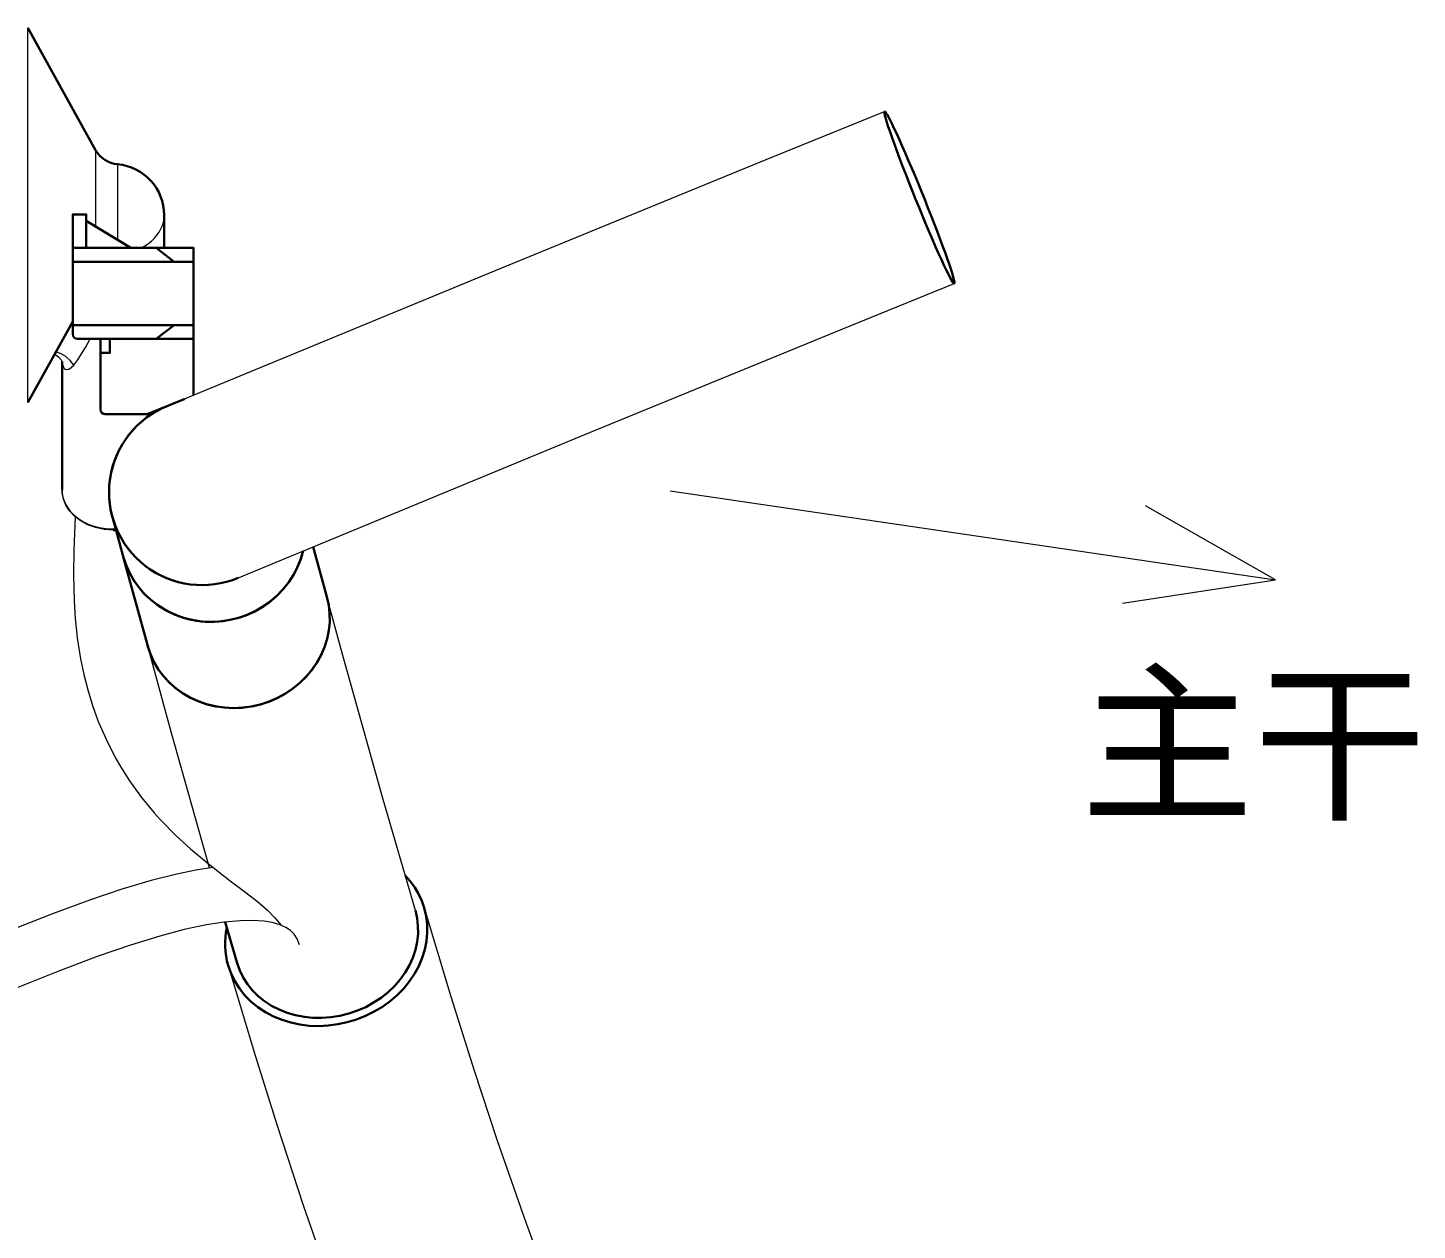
# Model space of a CAD drawing. Header units: millimetres. Extents: x 6 to 3615, y -854 to 0.
# Drawn here: x 158.12 to 185.92, y -121.67 to -97.62 of the extents above; entities that cross this region are included whole.
import ezdxf

# ---------------------------------------------------------------- set-up
doc = ezdxf.new("R2010")
doc.units = ezdxf.units.MM
doc.styles.add('4eff5b8b_Style', font='simfang.ttf')

msp = doc.modelspace()

# ---------------------------------------------------------------- linework, layer by layer
at = {"linetype": 'Continuous', "lineweight": 30}
for points in [[(159.478, -100.064), (158.123, -97.618)], [(175.264, -99.292), (175.26, -99.303), (175.263, -99.331), (175.272, -99.375), (175.288, -99.435), (175.31, -99.51), (175.339, -99.599), (175.374, -99.703), (175.414, -99.818), (175.46, -99.945), (175.511, -100.083), (175.565, -100.23), (175.624, -100.384), (175.686, -100.544), (175.751, -100.709), (175.817, -100.876), (175.885, -101.045), (175.954, -101.214), (176.023, -101.381), (176.091, -101.544), (176.158, -101.703), (176.223, -101.854), (176.285, -101.998), (176.345, -102.131), (176.401, -102.255), (176.452, -102.366), (176.499, -102.464), (176.541, -102.549), (176.577, -102.618), (176.607, -102.672), (176.631, -102.71), (176.648, -102.732), (176.659, -102.737)], [(176.372, -101.837), (176.316, -101.69), (176.257, -101.537), (176.196, -101.379), (176.132, -101.218), (176.067, -101.055), (176.001, -100.892), (175.934, -100.73), (175.868, -100.57), (175.802, -100.414), (175.739, -100.264), (175.676, -100.121), (175.617, -99.985), (175.561, -99.859), (175.508, -99.743), (175.459, -99.639), (175.415, -99.547), (175.376, -99.468), (175.342, -99.403), (175.314, -99.352), (175.291, -99.317), (175.275, -99.296), (175.264, -99.292)], [(159.293, -101.353), (159.021, -101.353), (159.021, -102.022), (160.694, -102.022), (159.021, -102.022), (159.293, -102.022)], [(159.021, -101.353), (159.021, -102.301), (161.052, -102.301), (159.021, -102.301), (159.021, -102.022)], [(160.186, -102.022), (159.293, -101.483), (159.293, -102.022), (159.293, -101.353), (159.293, -102.022), (161.438, -102.022), (161.438, -102.108), (161.438, -102.022), (161.438, -102.301), (161.438, -102.022), (161.438, -102.301), (161.052, -102.301), (161.438, -102.301), (161.438, -103.565), (161.438, -102.301), (161.438, -103.844), (161.438, -103.565), (161.438, -103.844), (160.694, -103.844), (161.438, -103.844), (161.438, -104.968), (161.438, -103.844), (161.438, -104.968), (161.438, -104.16), (161.438, -104.513), (161.438, -104.16), (161.438, -104.513), (161.438, -104.16), (161.438, -104.968)], [(160.851, -102.022), (160.851, -101.368)], [(176.659, -102.737), (176.663, -102.727), (176.661, -102.7), (176.652, -102.658), (176.637, -102.601), (176.616, -102.529), (176.588, -102.443), (176.555, -102.344), (176.517, -102.233), (176.473, -102.111), (176.424, -101.979), (176.372, -101.837)], [(161.438, -102.022), (160.186, -102.022), (160.694, -102.022), (161.052, -102.301), (160.694, -102.022), (161.438, -102.022), (160.694, -102.022), (161.438, -102.022)], [(161.438, -102.108), (161.438, -102.222), (161.438, -102.104)], [(161.438, -102.283), (161.438, -102.568), (161.438, -102.525), (161.438, -102.568), (161.438, -102.283)], [(161.438, -103.565), (161.052, -103.565), (161.438, -103.565), (159.021, -103.565), (161.052, -103.565), (160.694, -103.844), (161.052, -103.565), (159.021, -103.565), (159.021, -102.301), (159.021, -102.747)], [(159.021, -102.301), (159.021, -103.751), (159.021, -103.565)], [(161.438, -102.464), (161.438, -102.525), (161.438, -102.394), (161.438, -102.464)], [(161.438, -102.394), (161.438, -102.747), (161.438, -102.394)], [(161.438, -102.747), (161.438, -103.118), (161.438, -102.747)], [(161.438, -103.118), (161.438, -103.472), (161.438, -103.401), (161.438, -103.472), (161.438, -103.118)], [(161.438, -103.341), (161.438, -103.401), (161.438, -103.297), (161.438, -103.341)], [(161.438, -103.297), (161.438, -103.583), (161.438, -103.297)], [(159.021, -103.496), (158.123, -105.117)], [(161.438, -104.011), (161.438, -103.676), (161.438, -104.011), (161.438, -103.676), (161.438, -104.011)], [(160.694, -103.844), (159.114, -103.844), (160.694, -103.844)], [(159.579, -103.925), (159.579, -104.122), (159.579, -103.844), (159.579, -103.925)], [(159.765, -104.122), (159.579, -104.122), (159.765, -104.122), (159.765, -103.844), (159.765, -104.122), (159.765, -103.844)], [(159.579, -104.122), (159.579, -105.256), (159.579, -104.122)], [(158.807, -106.863), (158.807, -104.295)], [(160.509, -105.349), (159.672, -105.349), (160.509, -105.349), (160.541, -105.388), (160.509, -105.349), (161.252, -105.049), (160.509, -105.349)], [(160.033, -108.199), (159.815, -107.404)], [(160.033, -108.199), (160.086, -108.361), (160.154, -108.516), (160.237, -108.664), (160.335, -108.803), (160.446, -108.933), (160.569, -109.052), (160.704, -109.158), (160.849, -109.252), (161.003, -109.332), (161.163, -109.397), (161.33, -109.447), (161.501, -109.481), (161.676, -109.5), (161.851, -109.502), (162.027, -109.488), (162.2, -109.459), (162.371, -109.413), (162.536, -109.352), (162.695, -109.277), (162.846, -109.188), (162.988, -109.085), (163.119, -108.97), (163.239, -108.844), (163.346, -108.707), (163.44, -108.561), (163.519, -108.408), (163.583, -108.248), (163.631, -108.084)], [(160.038, -108.219), (160.095, -108.384), (160.168, -108.544), (160.257, -108.695), (160.361, -108.837), (160.48, -108.968), (160.61, -109.086), (160.753, -109.192), (160.906, -109.284), (161.068, -109.36), (161.237, -109.421), (161.412, -109.465), (161.59, -109.493), (161.771, -109.503), (161.952, -109.496), (162.132, -109.472), (162.31, -109.431), (162.482, -109.374), (162.649, -109.301), (162.807, -109.212), (162.956, -109.11), (163.094, -108.993), (163.22, -108.865), (163.333, -108.725), (163.431, -108.576), (163.514, -108.418), (163.581, -108.253), (163.631, -108.084)], [(164.107, -109.005), (163.832, -108.001)], [(160.038, -108.219), (160.033, -108.2), (160.522, -109.987), (160.527, -110.005)], [(160.522, -109.987), (160.575, -110.148), (160.645, -110.302), (160.731, -110.448), (160.833, -110.585), (160.948, -110.712), (161.077, -110.827), (161.217, -110.929), (161.369, -111.017), (161.529, -111.091), (161.697, -111.15), (161.871, -111.192), (162.048, -111.218), (162.23, -111.228), (162.411, -111.221), (162.591, -111.197), (162.769, -111.157), (162.943, -111.101), (163.11, -111.029), (163.27, -110.943), (163.42, -110.843), (163.56, -110.729), (163.688, -110.604), (163.803, -110.468), (163.904, -110.323), (163.989, -110.17), (164.058, -110.011), (164.11, -109.846), (164.145, -109.678), (164.162, -109.508), (164.161, -109.338), (164.143, -109.17), (164.107, -109.005)], [(160.527, -110.005), (160.581, -110.164), (160.653, -110.317), (160.74, -110.462), (160.843, -110.598), (160.959, -110.723), (161.088, -110.836), (161.23, -110.937), (161.381, -111.024), (161.542, -111.097), (161.709, -111.154), (161.883, -111.195), (162.061, -111.219), (162.241, -111.228), (162.422, -111.22), (162.602, -111.195), (162.779, -111.154), (162.951, -111.097), (163.118, -111.025), (163.277, -110.938), (163.427, -110.838), (163.566, -110.725), (163.693, -110.6), (163.807, -110.464), (163.906, -110.319), (163.991, -110.166), (164.059, -110.007), (164.11, -109.843), (164.145, -109.676), (164.162, -109.507), (164.161, -109.337), (164.143, -109.169), (164.107, -109.005)], [(166.054, -115.228), (166.004, -115.085), (165.941, -114.948), (165.864, -114.817), (165.773, -114.694), (165.671, -114.578)], [(162.309, -116.329), (162.362, -116.477), (162.432, -116.618), (162.517, -116.752), (162.618, -116.876), (162.733, -116.991), (162.861, -117.094), (163.001, -117.184), (163.151, -117.261), (163.311, -117.324), (163.477, -117.373), (163.65, -117.406), (163.827, -117.424), (164.007, -117.426), (164.188, -117.413), (164.367, -117.384), (164.544, -117.34), (164.717, -117.281), (164.883, -117.209), (165.042, -117.122), (165.192, -117.023), (165.332, -116.912), (165.459, -116.79), (165.573, -116.659), (165.673, -116.519), (165.757, -116.373), (165.826, -116.222), (165.878, -116.066), (165.913, -115.908), (165.93, -115.748), (165.929, -115.59), (165.912, -115.433), (165.876, -115.28)], [(163.209, -117.468), (163.385, -117.522), (163.567, -117.56), (163.754, -117.583), (163.944, -117.59), (164.135, -117.58), (164.326, -117.555), (164.515, -117.514), (164.7, -117.458), (164.88, -117.387), (165.052, -117.302), (165.216, -117.204), (165.37, -117.093), (165.513, -116.97), (165.643, -116.838), (165.758, -116.695), (165.859, -116.545), (165.945, -116.389), (166.013, -116.226), (166.065, -116.061), (166.099, -115.893), (166.115, -115.724), (166.112, -115.556), (166.092, -115.39), (166.054, -115.228)], [(162.07, -115.509), (162.309, -116.329)], [(162.131, -116.381), (162.188, -116.541), (162.263, -116.695), (162.355, -116.84), (162.464, -116.976), (162.587, -117.1), (162.725, -117.213), (162.875, -117.312), (163.037, -117.398), (163.209, -117.468)]]:
    msp.add_lwpolyline(points, dxfattribs=at)
at = {"linetype": 'Continuous', "lineweight": 13}
for points in [[(158.123, -105.117), (158.123, -97.618)], [(160.918, -105.184), (167.609, -102.42), (172.898, -100.253), (175.264, -99.292)], [(159.478, -100.064), (159.478, -101.595)], [(159.918, -100.349), (159.918, -101.86)], [(160.391, -102.022), (160.466, -101.981), (160.535, -101.934), (160.598, -101.884), (160.656, -101.829), (160.707, -101.77), (160.75, -101.708), (160.786, -101.643), (160.815, -101.577), (160.835, -101.508), (160.848, -101.438), (160.851, -101.368)], [(162.319, -108.627), (169.381, -105.711), (174.573, -103.584), (176.659, -102.737)], [(159.114, -103.844), (159.063, -103.833), (159.032, -103.802), (159.021, -103.751)], [(159.114, -103.844), (159.063, -103.833), (159.032, -103.802), (159.021, -103.751)], [(159.041, -104.368), (159.121, -104.259), (159.199, -104.14), (159.274, -104.016), (159.369, -103.844)], [(158.661, -104.145), (158.74, -104.199), (158.789, -104.259), (158.809, -104.302)], [(159.041, -104.368), (158.972, -104.274), (158.886, -104.197), (158.79, -104.139), (158.685, -104.103)], [(158.808, -104.297), (158.821, -104.378), (158.835, -104.41), (158.852, -104.433), (158.873, -104.448), (158.894, -104.455), (158.942, -104.448), (158.993, -104.417), (159.041, -104.368)], [(159.579, -105.256), (159.589, -105.308), (159.621, -105.339), (159.672, -105.349)], [(158.807, -106.863), (158.812, -106.938), (158.826, -107.012), (158.849, -107.084), (158.881, -107.155), (158.921, -107.223), (158.97, -107.287), (159.027, -107.348), (159.091, -107.405), (159.161, -107.456), (159.238, -107.502), (159.32, -107.542), (159.407, -107.576), (159.497, -107.604), (159.591, -107.625), (159.687, -107.639), (159.784, -107.645), (159.881, -107.645)], [(159.829, -107.668), (159.651, -107.656), (159.479, -107.619), (159.317, -107.56), (159.169, -107.479), (159.054, -107.388), (158.957, -107.283), (158.882, -107.166), (158.835, -107.052), (158.81, -106.923), (158.807, -106.863)], [(170.972, -106.882), (183.082, -108.663)], [(180.022, -109.127), (183.082, -108.663), (180.486, -107.18)], [(159.072, -107.405), (159.045, -108.064), (159.036, -108.571), (159.047, -109.082), (159.07, -109.437), (159.112, -109.826), (159.177, -110.245), (159.242, -110.555), (159.321, -110.865), (159.417, -111.174), (159.533, -111.495), (159.688, -111.853), (159.872, -112.214), (159.996, -112.428), (160.158, -112.683), (160.398, -113.015), (160.652, -113.325), (160.771, -113.457), (161.093, -113.785), (161.378, -114.047), (161.729, -114.341), (162.169, -114.682), (162.484, -114.919), (162.716, -115.101), (162.923, -115.278), (163.066, -115.422), (163.159, -115.533), (163.185, -115.57)], [(165.876, -115.28), (165.221, -113.009), (164.428, -110.174), (164.107, -109.005)], [(161.759, -114.426), (160.994, -111.704), (160.522, -109.987)], [(161.824, -114.417), (161.483, -114.472), (161.105, -114.55), (160.588, -114.681), (160.005, -114.854), (159.378, -115.065), (158.616, -115.346), (157.683, -115.713), (157.35, -115.846)], [(166.054, -115.228), (166.585, -116.998), (167.051, -118.48), (167.507, -119.861), (168.03, -121.367), (168.495, -122.641), (169.001, -123.973)], [(163.557, -115.962), (163.511, -115.843), (163.454, -115.754), (163.379, -115.679), (163.283, -115.615), (163.162, -115.562), (163.014, -115.52), (162.849, -115.493), (162.618, -115.478), (162.375, -115.482), (162.048, -115.512), (161.699, -115.566), (161.253, -115.661), (160.761, -115.79), (160.179, -115.97), (159.511, -116.201), (158.693, -116.511), (157.55, -116.967), (157.342, -117.05)], [(162.131, -116.381), (162.676, -118.198), (163.102, -119.557), (163.633, -121.171), (164.179, -122.742), (164.663, -124.068), (165.187, -125.448)]]:
    msp.add_lwpolyline(points, dxfattribs=at)
at = {"linetype": 'Continuous', "lineweight": 30}
for centre, radius, start, end in [((159.966, -99.794), 0.557, -151, -95), ((159.829, -101.368), 1.022, 0, 85), ((159.114, -103.751), 0.0922, -180, -90), ((159.671, -105.257), 0.0922, -180, -90), ((161.607, -106.91), 1.859, 111, -67), ((161.607, -106.91), 1.859, 112, -67), ((159.83, -106.483), 1.185, -90, -87), ((163.626, -115.947), 1.556, 168, -164)]:
    msp.add_arc(centre, radius, start, end, dxfattribs=at)

# ---------------------------------------------------------------- texts
at = {"linetype": 'Continuous', "style": '4eff5b8b_Style'}
msp.add_text('主干', height=2.535, dxfattribs=at).set_placement((179.188, -113.206))

doc.saveas('drawing.dxf')
